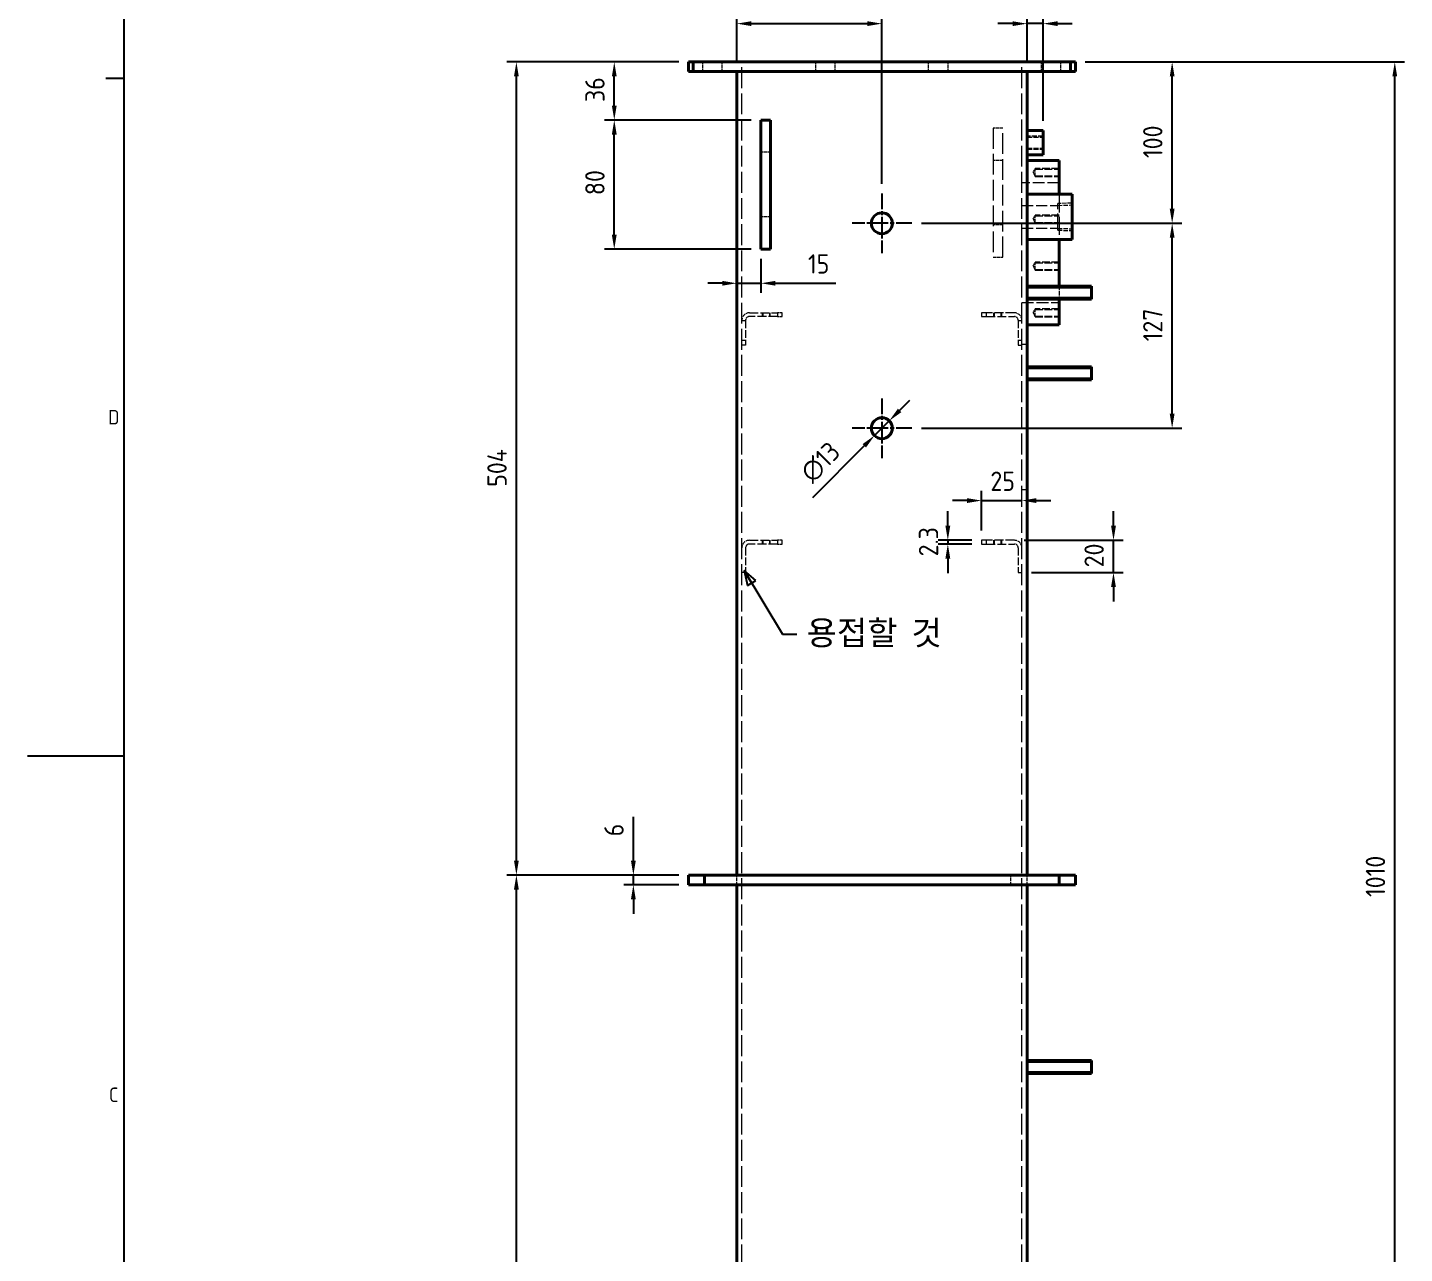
# Model space of a CAD drawing. Header units: millimetres. Extents: x 0 to 3564, y 0 to 2520.
# Drawn here: x 0 to 854, y 952 to 1711 of the extents above; entities that cross this region are included whole.
import ezdxf

# ---------------------------------------------------------------- set-up
doc = ezdxf.new("R2010")
doc.units = ezdxf.units.MM
doc.header["$LTSCALE"] = 6
doc.linetypes.add('CHAIN', pattern=[0.3543, 0.2362, -0.0295, 0.0591, -0.0295])
doc.linetypes.add('DASHED', pattern=[0.2067, 0.1654, -0.0413])
doc.layers.get('0').update_dxf_attribs({"color": 3, "lineweight": 25})
for name, color, linetype, lineweight in [('가려진 것(ISO)', 2, 'DASHED', 18), ('가시적인 것(ISO)', 3, 'Continuous', 40), ('가시적인 좁은 것(ISO)', 3, 'Continuous', 35), ('경계(ISO)', 7, 'Continuous', 25), ('기호(ISO)', 5, 'Continuous', 25), ('중심 표식(ISO)', 1, 'Continuous', 25), ('치수(ISO)', 2, 'Continuous', 25)]:
    doc.layers.add(name, color=color, linetype=linetype, lineweight=lineweight)
doc.styles.add('문자 텍스트_PSTEK_POSCO', font='isocp.shx')
doc.styles.add('치수 텍스트_PSTEK_POSCO', font='isocp.shx')
doc.dimstyles.new('치수_PSTEK_POSCO', dxfattribs={"dimscale": 6, "dimtxt": 2, "dimasz": 1.5, "dimexe": 1, "dimexo": 1, "dimgap": 1, "dimtad": 1, "dimrnd": 1e-08, "dimdsep": 46, "dimtxsty": '치수 텍스트_PSTEK_POSCO', "dimcen": 0.09, "dimdle": 10, "dimclrd": 7, "dimclre": 7, "dimclrt": 2, "dimadec": 1, "dimazin": 2, "dimtfac": 1, "dimtmove": 0, "dimatfit": 3, "dimldrblk": 'Filled-2', "dimfxl": 0, "dimtolj": 1, "dimlwd": -1, "dimlwe": -1, "dimarcsym": 0})
doc.dimstyles.new('치수_PSTEK_POSCO$7', dxfattribs={"dimscale": 6, "dimtxt": 2, "dimasz": 1.5, "dimexe": 1, "dimexo": 1, "dimgap": 1, "dimtad": 1, "dimrnd": 1e-08, "dimdsep": 46, "dimtxsty": '치수 텍스트_PSTEK_POSCO', "dimcen": 0.09, "dimdle": 10, "dimclrd": 7, "dimclre": 7, "dimclrt": 2, "dimadec": 1, "dimazin": 2, "dimtfac": 1, "dimtmove": 0, "dimatfit": 3, "dimldrblk": 'Filled-2', "dimfxl": 0, "dimtolj": 1, "dimlwd": -1, "dimlwe": -1, "dimarcsym": 0})

# ---------------------------------------------------------------- blocks, each defined once
blk = doc.blocks.new('경계 Default Border')
at = {"layer": '경계(ISO)'}
blk.add_line((10, 280), (8.1, 280), dxfattribs=at)
at = {"layer": '경계(ISO)', "flags": 128}
for points in [[(10, 10), (10, 410)], [(0, 210), (10, 210)]]:
    blk.add_lwpolyline(points, dxfattribs=at)
at = {"layer": '경계(ISO)', "color": 2, "char_height": 1.5, "attachment_point": 7, "style": '문자 텍스트_PSTEK_POSCO'}
for s, insert in [('D', (8.34, 244.24)), ('C', (8.42, 174.24))]:
    blk.add_mtext(s, dxfattribs=dict(at, insert=insert))
blk = doc.blocks.new('*D56')
at = {"layer": 'Defpoints', "color": 0}
for p in [(534.44, 1467.74), (525.25, 1458.55)]:
    blk.add_point(p, dxfattribs=at)
at = {"layer": '치수(ISO)', "color": 7}
for p, q in [((540.81, 1474.11), (547.17, 1480.47)), ((534.44, 1467.74), (525.25, 1458.55)), ((518.89, 1452.19), (486.76, 1420.06))]:
    blk.add_line(p, q, dxfattribs=at)
for points in [[(539.75, 1475.17), (541.87, 1473.05), (534.44, 1467.74)], [(517.83, 1453.25), (519.95, 1451.12), (525.25, 1458.55)]]:
    blk.add_solid(points, dxfattribs=at)
at = {"layer": '치수(ISO)', "color": 2, "insert": (482.52, 1432.79), "char_height": 12, "attachment_point": 4, "rotation": 45, "style": '치수 텍스트_PSTEK_POSCO'}
blk.add_mtext('\\A1;∅13', dxfattribs=at)
blk = doc.blocks.new('Filled-2')
at = {"color": 0}
for p, q in [((0, 0), (-1, 0.333)), ((-1, 0.333), (-1, -0.333)), ((-1, 0), (0, 0)), ((-1, -0.333), (0, 0))]:
    blk.add_line(p, q, dxfattribs=at)
at = {"color": 0, "flags": 128}
blk.add_lwpolyline([(-1, -0.333), (0, 0)], dxfattribs=at)
at = {"color": 0}
blk.add_solid([(-1, -0.333), (0, 0), (-1, 0.333), (-1, -0.333)], dxfattribs=at)
blk = doc.blocks.new('*D69')
at = {"layer": 'Defpoints', "color": 0}
for p in [(619.85, 1713.91), (619.85, 1684.15), (629.85, 1647.65)]:
    blk.add_point(p, dxfattribs=at)
at = {"layer": '치수(ISO)', "color": 7}
for p, q in [((619.85, 1690.15), (619.85, 1719.91)), ((629.85, 1653.65), (629.85, 1719.91)), ((610.85, 1713.91), (601.85, 1713.91)), ((629.85, 1713.91), (619.85, 1713.91)), ((638.85, 1713.91), (647.85, 1713.91))]:
    blk.add_line(p, q, dxfattribs=at)
for points in [[(610.85, 1715.41), (610.85, 1712.41), (619.85, 1713.91)], [(638.85, 1715.41), (638.85, 1712.41), (629.85, 1713.91)]]:
    blk.add_solid(points, dxfattribs=at)
at = {"layer": '치수(ISO)', "color": 2, "insert": (619.44, 1725.91), "char_height": 12, "attachment_point": 4, "style": '치수 텍스트_PSTEK_POSCO'}
blk.add_mtext('\\A1;10', dxfattribs=at)
blk = doc.blocks.new('*D77')
at = {"layer": 'Defpoints', "color": 0}
for p in [(529.85, 1713.91), (439.85, 1684.15), (529.85, 1608.65)]:
    blk.add_point(p, dxfattribs=at)
at = {"layer": '치수(ISO)', "color": 7}
for p, q in [((439.85, 1690.15), (439.85, 1719.91)), ((529.85, 1614.65), (529.85, 1719.91)), ((448.85, 1713.91), (520.85, 1713.91))]:
    blk.add_line(p, q, dxfattribs=at)
for points in [[(448.85, 1715.41), (448.85, 1712.41), (439.85, 1713.91)], [(520.85, 1715.41), (520.85, 1712.41), (529.85, 1713.91)]]:
    blk.add_solid(points, dxfattribs=at)
at = {"layer": '치수(ISO)', "color": 2, "insert": (477.99, 1725.91), "char_height": 12, "attachment_point": 4, "style": '치수 텍스트_PSTEK_POSCO'}
blk.add_mtext('\\A1;90', dxfattribs=at)
blk = doc.blocks.new('*D78')
at = {"layer": 'Defpoints', "color": 0}
for p in [(548.35, 1590.15), (709.85, 1590.15), (548.35, 1463.15)]:
    blk.add_point(p, dxfattribs=at)
at = {"layer": '치수(ISO)', "color": 7}
for p, q in [((554.35, 1590.15), (715.85, 1590.15)), ((709.85, 1472.15), (709.85, 1581.15)), ((554.35, 1463.15), (715.85, 1463.15))]:
    blk.add_line(p, q, dxfattribs=at)
for points in [[(708.35, 1581.15), (711.35, 1581.15), (709.85, 1590.15)], [(708.35, 1472.15), (711.35, 1472.15), (709.85, 1463.15)]]:
    blk.add_solid(points, dxfattribs=at)
at = {"layer": '치수(ISO)', "color": 2, "insert": (697.85, 1516.99), "char_height": 12, "attachment_point": 4, "rotation": 90, "style": '치수 텍스트_PSTEK_POSCO'}
blk.add_mtext('\\A1;127', dxfattribs=at)
blk = doc.blocks.new('*D79')
at = {"layer": 'Defpoints', "color": 0}
for p in [(649.85, 1690.15), (709.85, 1690.15), (548.35, 1590.15)]:
    blk.add_point(p, dxfattribs=at)
at = {"layer": '치수(ISO)', "color": 7}
for p, q in [((655.85, 1690.15), (715.85, 1690.15)), ((709.85, 1599.15), (709.85, 1681.15)), ((554.35, 1590.15), (715.85, 1590.15))]:
    blk.add_line(p, q, dxfattribs=at)
for points in [[(708.35, 1681.15), (711.35, 1681.15), (709.85, 1690.15)], [(708.35, 1599.15), (711.35, 1599.15), (709.85, 1590.15)]]:
    blk.add_solid(points, dxfattribs=at)
at = {"layer": '치수(ISO)', "color": 2, "insert": (697.85, 1630.6), "char_height": 12, "attachment_point": 4, "rotation": 90, "style": '치수 텍스트_PSTEK_POSCO'}
blk.add_mtext('\\A1;100', dxfattribs=at)
blk = doc.blocks.new('*D87')
at = {"layer": 'Defpoints', "color": 0}
for p in [(649.85, 1690.15), (847.92, 1690.15), (634.85, 680.15)]:
    blk.add_point(p, dxfattribs=at)
at = {"layer": '치수(ISO)', "color": 7}
for p, q in [((655.85, 1690.15), (853.92, 1690.15)), ((847.92, 689.15), (847.92, 1681.15)), ((640.85, 680.15), (853.92, 680.15))]:
    blk.add_line(p, q, dxfattribs=at)
for points in [[(846.42, 1681.15), (849.42, 1681.15), (847.92, 1690.15)], [(846.42, 689.15), (849.42, 689.15), (847.92, 680.15)]]:
    blk.add_solid(points, dxfattribs=at)
at = {"layer": '치수(ISO)', "color": 2, "insert": (835.92, 1172.54), "char_height": 12, "attachment_point": 4, "rotation": 90, "style": '치수 텍스트_PSTEK_POSCO'}
blk.add_mtext('\\A1;1010', dxfattribs=at)
blk = doc.blocks.new('*D107')
at = {"layer": 'Defpoints', "color": 0}
for p in [(363.87, 1654.15), (454.85, 1654.15), (454.85, 1574.15)]:
    blk.add_point(p, dxfattribs=at)
at = {"layer": '치수(ISO)', "color": 7}
for p, q in [((448.85, 1654.15), (357.87, 1654.15)), ((363.87, 1583.15), (363.87, 1645.15)), ((448.85, 1574.15), (357.87, 1574.15))]:
    blk.add_line(p, q, dxfattribs=at)
for points in [[(362.37, 1645.15), (365.37, 1645.15), (363.87, 1654.15)], [(362.37, 1583.15), (365.37, 1583.15), (363.87, 1574.15)]]:
    blk.add_solid(points, dxfattribs=at)
at = {"layer": '치수(ISO)', "color": 2, "insert": (351.87, 1607.6), "char_height": 12, "attachment_point": 4, "rotation": 90, "style": '치수 텍스트_PSTEK_POSCO'}
blk.add_mtext('\\A1;80', dxfattribs=at)
blk = doc.blocks.new('*D108')
at = {"layer": 'Defpoints', "color": 0}
for p in [(363.87, 1690.15), (409.85, 1690.15), (454.85, 1654.15)]:
    blk.add_point(p, dxfattribs=at)
at = {"layer": '치수(ISO)', "color": 7}
for p, q in [((403.85, 1690.15), (357.87, 1690.15)), ((363.87, 1663.15), (363.87, 1681.15)), ((448.85, 1654.15), (357.87, 1654.15))]:
    blk.add_line(p, q, dxfattribs=at)
for points in [[(362.37, 1681.15), (365.37, 1681.15), (363.87, 1690.15)], [(362.37, 1663.15), (365.37, 1663.15), (363.87, 1654.15)]]:
    blk.add_solid(points, dxfattribs=at)
at = {"layer": '치수(ISO)', "color": 2, "insert": (351.87, 1665.31), "char_height": 12, "attachment_point": 4, "rotation": 90, "style": '치수 텍스트_PSTEK_POSCO'}
blk.add_mtext('\\A1;36', dxfattribs=at)
blk = doc.blocks.new('*D109')
at = {"layer": 'Defpoints', "color": 0}
for p in [(303.16, 1186.15), (409.85, 1186.15), (424.85, 680.15)]:
    blk.add_point(p, dxfattribs=at)
at = {"layer": '치수(ISO)', "color": 7}
for p, q in [((403.85, 1186.15), (297.16, 1186.15)), ((303.16, 689.15), (303.16, 1177.15)), ((418.85, 680.15), (297.16, 680.15))]:
    blk.add_line(p, q, dxfattribs=at)
for points in [[(301.66, 1177.15), (304.66, 1177.15), (303.16, 1186.15)], [(301.66, 689.15), (304.66, 689.15), (303.16, 680.15)]]:
    blk.add_solid(points, dxfattribs=at)
at = {"layer": '치수(ISO)', "color": 2, "insert": (291.16, 921.99), "char_height": 12, "attachment_point": 4, "rotation": 90, "style": '치수 텍스트_PSTEK_POSCO'}
blk.add_mtext('\\A1;506', dxfattribs=at)
blk = doc.blocks.new('*D110')
at = {"layer": 'Defpoints', "color": 0}
for p in [(303.16, 1690.15), (409.85, 1690.15), (409.85, 1186.15)]:
    blk.add_point(p, dxfattribs=at)
at = {"layer": '치수(ISO)', "color": 7}
for p, q in [((403.85, 1690.15), (297.16, 1690.15)), ((303.16, 1195.15), (303.16, 1681.15)), ((403.85, 1186.15), (297.16, 1186.15))]:
    blk.add_line(p, q, dxfattribs=at)
for points in [[(301.66, 1681.15), (304.66, 1681.15), (303.16, 1690.15)], [(301.66, 1195.15), (304.66, 1195.15), (303.16, 1186.15)]]:
    blk.add_solid(points, dxfattribs=at)
at = {"layer": '치수(ISO)', "color": 2, "insert": (291.16, 1426.81), "char_height": 12, "attachment_point": 4, "rotation": 90, "style": '치수 텍스트_PSTEK_POSCO'}
blk.add_mtext('\\A1;504', dxfattribs=at)
blk = doc.blocks.new('*D115')
at = {"layer": 'Defpoints', "color": 0}
for p in [(616.65, 1418.26), (616.65, 1418.26), (591.65, 1393.65)]:
    blk.add_point(p, dxfattribs=at)
at = {"layer": '치수(ISO)', "color": 7}
for p, q in [((582.65, 1418.26), (573.65, 1418.26)), ((591.65, 1399.65), (591.65, 1424.26)), ((591.65, 1418.26), (616.65, 1418.26)), ((625.65, 1418.26), (634.65, 1418.26))]:
    blk.add_line(p, q, dxfattribs=at)
for points in [[(582.65, 1419.76), (582.65, 1416.76), (591.65, 1418.26)], [(625.65, 1419.76), (625.65, 1416.76), (616.65, 1418.26)]]:
    blk.add_solid(points, dxfattribs=at)
at = {"layer": '치수(ISO)', "color": 2, "insert": (597.15, 1430.26), "char_height": 12, "attachment_point": 4, "style": '치수 텍스트_PSTEK_POSCO'}
blk.add_mtext('\\A1;25', dxfattribs=at)
blk = doc.blocks.new('*D116')
at = {"layer": 'Defpoints', "color": 0}
for p in [(591.65, 1393.65), (570.75, 1391.35), (591.65, 1391.35)]:
    blk.add_point(p, dxfattribs=at)
at = {"layer": '치수(ISO)', "color": 7}
for p, q in [((570.75, 1402.65), (570.75, 1411.65)), ((585.65, 1393.65), (564.75, 1393.65)), ((570.75, 1393.65), (570.75, 1391.35)), ((585.65, 1391.35), (564.75, 1391.35)), ((570.75, 1382.35), (570.75, 1373.35))]:
    blk.add_line(p, q, dxfattribs=at)
for points in [[(569.25, 1402.65), (572.25, 1402.65), (570.75, 1393.65)], [(569.25, 1382.35), (572.25, 1382.35), (570.75, 1391.35)]]:
    blk.add_solid(points, dxfattribs=at)
at = {"layer": '치수(ISO)', "color": 2, "insert": (558.75, 1383.69), "char_height": 12, "attachment_point": 4, "rotation": 90, "style": '치수 텍스트_PSTEK_POSCO'}
blk.add_mtext('\\A1;2.3', dxfattribs=at)
blk = doc.blocks.new('*D117')
at = {"layer": 'Defpoints', "color": 0}
for p in [(612.05, 1393.65), (673.47, 1393.65), (616.65, 1373.65)]:
    blk.add_point(p, dxfattribs=at)
at = {"layer": '치수(ISO)', "color": 7}
for p, q in [((673.47, 1402.65), (673.47, 1411.65)), ((618.05, 1393.65), (679.47, 1393.65)), ((673.47, 1373.65), (673.47, 1393.65)), ((622.65, 1373.65), (679.47, 1373.65)), ((673.47, 1364.65), (673.47, 1355.65))]:
    blk.add_line(p, q, dxfattribs=at)
for points in [[(671.97, 1402.65), (674.97, 1402.65), (673.47, 1393.65)], [(671.97, 1364.65), (674.97, 1364.65), (673.47, 1373.65)]]:
    blk.add_solid(points, dxfattribs=at)
at = {"layer": '치수(ISO)', "color": 2, "insert": (661.47, 1376.89), "char_height": 12, "attachment_point": 4, "rotation": 90, "style": '치수 텍스트_PSTEK_POSCO'}
blk.add_mtext('\\A1;20', dxfattribs=at)
blk = doc.blocks.new('*D160')
at = {"layer": 'Defpoints', "color": 0}
for p in [(454.85, 1574.15), (439.85, 1546.25), (454.85, 1552.97)]:
    blk.add_point(p, dxfattribs=at)
at = {"layer": '치수(ISO)', "color": 7}
for p, q in [((454.85, 1568.15), (454.85, 1546.97)), ((430.85, 1552.97), (421.85, 1552.97)), ((439.85, 1552.97), (454.85, 1552.97)), ((463.85, 1552.97), (501.31, 1552.97))]:
    blk.add_line(p, q, dxfattribs=at)
for points in [[(430.85, 1554.47), (430.85, 1551.47), (439.85, 1552.97)], [(463.85, 1554.47), (463.85, 1551.47), (454.85, 1552.97)]]:
    blk.add_solid(points, dxfattribs=at)
at = {"layer": '치수(ISO)', "color": 2, "insert": (484.01, 1564.97), "char_height": 12, "attachment_point": 4, "style": '치수 텍스트_PSTEK_POSCO'}
blk.add_mtext('\\A1;15', dxfattribs=at)
blk = doc.blocks.new('*D168')
at = {"layer": 'Defpoints', "color": 0}
for p in [(375.71, 1186.15), (409.85, 1186.15), (409.85, 1180.15)]:
    blk.add_point(p, dxfattribs=at)
at = {"layer": '치수(ISO)', "color": 7}
for p, q in [((375.71, 1195.15), (375.71, 1222.26)), ((403.85, 1186.15), (369.71, 1186.15)), ((403.85, 1180.15), (369.71, 1180.15)), ((375.71, 1180.15), (375.71, 1186.15)), ((375.71, 1171.15), (375.71, 1162.15))]:
    blk.add_line(p, q, dxfattribs=at)
for points in [[(374.21, 1195.15), (377.21, 1195.15), (375.71, 1186.15)], [(374.21, 1171.15), (377.21, 1171.15), (375.71, 1180.15)]]:
    blk.add_solid(points, dxfattribs=at)
at = {"layer": '치수(ISO)', "color": 2, "insert": (363.71, 1210.15), "char_height": 12, "attachment_point": 4, "rotation": 90, "style": '치수 텍스트_PSTEK_POSCO'}
blk.add_mtext('\\A1;6', dxfattribs=at)

msp = doc.modelspace()

# ---------------------------------------------------------------- linework, layer by layer
at = {"layer": '가려진 것(ISO)', "ltscale": 1.904597}
for p, q in [((418.8468, 1684.1457), (418.8468, 1690.1457)), ((430.8468, 1684.1457), (430.8468, 1690.1457)), ((488.8468, 1684.1457), (488.8468, 1690.1457)), ((500.8468, 1684.1457), (500.8468, 1690.1457)), ((558.8468, 1684.1457), (558.8468, 1690.1457)), ((570.8468, 1684.1457), (570.8468, 1690.1457)), ((628.8468, 1684.1457), (628.8468, 1690.1457)), ((640.8468, 1684.1457), (640.8468, 1690.1457)), ((604.8468, 1649.1457), (598.8468, 1649.1457)), ((460.8468, 1634.1457), (454.8468, 1634.1457)), ((604.8468, 1629.1457), (598.8468, 1629.1457)), ((460.8468, 1594.1457), (454.8468, 1594.1457)), ((604.8468, 1589.1457), (598.8468, 1589.1457)), ((598.8468, 1569.1457), (604.8468, 1569.1457)), ((439.8468, 1180.1457), (439.8468, 1186.1457)), ((439.8468, 1180.1457), (439.8468, 1186.1457)), ((609.8468, 1180.1457), (609.8468, 1186.1457)), ((619.8468, 1180.1457), (619.8468, 1186.1457)), ((619.8468, 1180.1457), (619.8468, 1186.1457))]:
    msp.add_line(p, q, dxfattribs=at)
at = {"layer": '가려진 것(ISO)', "ltscale": 13.076715}
for p, q in [((443.0468, 684.6457), (443.0468, 1690.1457)), ((616.6468, 684.6457), (616.6468, 1690.1457))]:
    msp.add_line(p, q, dxfattribs=at)
at = {"layer": '가려진 것(ISO)', "ltscale": 12.901145}
for p, q in [((598.8468, 1649.1457), (598.8468, 1569.1457)), ((604.8468, 1569.1457), (604.8468, 1649.1457))]:
    msp.add_line(p, q, dxfattribs=at)
at = {"layer": '가려진 것(ISO)', "ltscale": 3.174394}
for p, q in [((629.8468, 1644.1457), (619.8468, 1644.1457)), ((619.8468, 1643.4692), (629.8468, 1643.4692)), ((619.8468, 1636.8222), (629.8468, 1636.8222)), ((619.8468, 1636.1457), (629.8468, 1636.1457))]:
    msp.add_line(p, q, dxfattribs=at)
at = {"layer": '가려진 것(ISO)', "ltscale": 0.765408}
for p, q in [((623.6048, 1621.6457), (624.8468, 1623.7127)), ((623.6048, 1621.6457), (624.8468, 1619.5787)), ((623.6048, 1592.6457), (624.8468, 1594.7127)), ((623.6048, 1592.6457), (624.8468, 1590.5787)), ((623.6048, 1563.6457), (624.8468, 1565.7127)), ((623.6048, 1563.6457), (624.8468, 1561.5787)), ((623.6048, 1534.6457), (624.8468, 1536.7127)), ((623.6048, 1534.6457), (624.8468, 1532.5787))]:
    msp.add_line(p, q, dxfattribs=at)
at = {"layer": '가려진 것(ISO)', "ltscale": 4.761642}
for p, q in [((639.8468, 1624.1457), (624.8468, 1624.1457)), ((624.8468, 1623.7127), (639.8468, 1623.7127)), ((624.8468, 1619.5787), (639.8468, 1619.5787)), ((624.8468, 1619.1457), (639.8468, 1619.1457)), ((639.8468, 1595.1457), (624.8468, 1595.1457)), ((624.8468, 1594.7127), (639.8468, 1594.7127)), ((624.8468, 1590.5787), (639.8468, 1590.5787)), ((624.8468, 1590.1457), (639.8468, 1590.1457)), ((639.8468, 1566.1457), (624.8468, 1566.1457)), ((624.8468, 1565.7127), (639.8468, 1565.7127)), ((624.8468, 1561.5787), (639.8468, 1561.5787)), ((624.8468, 1561.1457), (639.8468, 1561.1457)), ((639.8468, 1537.1457), (624.8468, 1537.1457)), ((624.8468, 1536.7127), (639.8468, 1536.7127)), ((624.8468, 1532.5787), (639.8468, 1532.5787)), ((624.8468, 1532.1457), (639.8468, 1532.1457))]:
    msp.add_line(p, q, dxfattribs=at)
at = {"layer": '가려진 것(ISO)', "ltscale": 2.493142}
for p, q in [((624.8468, 1619.1457), (624.8468, 1624.1457)), ((624.8468, 1590.1457), (624.8468, 1595.1457)), ((624.8468, 1561.1457), (624.8468, 1566.1457)), ((624.8468, 1532.1457), (624.8468, 1537.1457))]:
    msp.add_line(p, q, dxfattribs=at)
at = {"layer": '가려진 것(ISO)', "ltscale": 7.364727}
for p, q in [((639.8468, 1615.1457), (616.6468, 1615.1457)), ((616.6468, 1541.1457), (639.8468, 1541.1457))]:
    msp.add_line(p, q, dxfattribs=at)
at = {"layer": '가려진 것(ISO)', "ltscale": 11.288502}
msp.add_line((639.8468, 1608.1457), (639.8468, 1580.1457), dxfattribs=at)
at = {"layer": '가려진 것(ISO)', "ltscale": 7.073308}
for p, q in [((616.6468, 1601.0902), (638.9288, 1601.0902)), ((616.6468, 1587.2012), (638.9288, 1587.2012))]:
    msp.add_line(p, q, dxfattribs=at)
at = {"layer": '가려진 것(ISO)', "ltscale": 2.832296}
for p, q in [((647.8468, 1602.6737), (638.9288, 1602.395)), ((638.9288, 1601.2657), (647.8468, 1601.5444)), ((638.9288, 1587.0257), (647.8468, 1586.747)), ((638.9288, 1585.8964), (647.8468, 1585.6177))]:
    msp.add_line(p, q, dxfattribs=at)
at = {"layer": '가려진 것(ISO)', "ltscale": 10.448326}
msp.add_line((638.9288, 1585.8964), (638.9288, 1602.395), dxfattribs=at)
at = {"layer": '가려진 것(ISO)', "ltscale": 2.539495}
msp.add_line((639.8468, 1551.1457), (639.8468, 1543.1457), dxfattribs=at)
at = {"layer": '가려진 것(ISO)', "ltscale": 0.730034}
for p, q in [((445.3468, 1529.6457), (443.0468, 1529.6457)), ((455.5468, 1534.6457), (455.5468, 1532.3457)), ((455.9798, 1534.6457), (455.9798, 1532.3457)), ((460.1138, 1534.6457), (460.1138, 1532.3457)), ((460.5468, 1532.3457), (460.5468, 1534.6457)), ((465.0468, 1534.6457), (465.0468, 1532.3457)), ((468.0468, 1532.3457), (468.0468, 1534.6457)), ((591.6468, 1534.6457), (591.6468, 1532.3457)), ((594.6468, 1532.3457), (594.6468, 1534.6457)), ((599.1468, 1534.6457), (599.1468, 1532.3457)), ((599.5798, 1532.3457), (599.5798, 1534.6457)), ((603.7138, 1532.3457), (603.7138, 1534.6457)), ((604.1468, 1532.3457), (604.1468, 1534.6457)), ((616.6468, 1529.6457), (614.3468, 1529.6457)), ((443.0468, 1517.6457), (445.3468, 1517.6457)), ((445.3468, 1514.6457), (443.0468, 1514.6457)), ((614.3468, 1517.6457), (616.6468, 1517.6457)), ((614.3468, 1514.6457), (616.6468, 1514.6457)), ((455.5468, 1393.6457), (455.5468, 1391.3457)), ((455.9798, 1393.6457), (455.9798, 1391.3457)), ((460.1138, 1393.6457), (460.1138, 1391.3457)), ((460.5468, 1391.3457), (460.5468, 1393.6457)), ((465.0468, 1393.6457), (465.0468, 1391.3457)), ((468.0468, 1391.3457), (468.0468, 1393.6457)), ((591.6468, 1393.6457), (591.6468, 1391.3457)), ((594.6468, 1391.3457), (594.6468, 1393.6457)), ((599.1468, 1393.6457), (599.1468, 1391.3457)), ((599.5798, 1391.3457), (599.5798, 1393.6457)), ((603.7138, 1391.3457), (603.7138, 1393.6457)), ((604.1468, 1391.3457), (604.1468, 1393.6457)), ((445.3468, 1373.6457), (443.0468, 1373.6457)), ((614.3468, 1373.6457), (616.6468, 1373.6457))]:
    msp.add_line(p, q, dxfattribs=at)
at = {"layer": '가려진 것(ISO)', "ltscale": 4.888621}
for p, q in [((445.3468, 1530.0457), (445.3468, 1514.6457)), ((614.3468, 1530.0457), (614.3468, 1514.6457)), ((445.3468, 1389.0457), (445.3468, 1373.6457)), ((614.3468, 1389.0457), (614.3468, 1373.6457))]:
    msp.add_line(p, q, dxfattribs=at)
at = {"layer": '가려진 것(ISO)', "ltscale": 5.52352}
for p, q in [((447.6468, 1534.6457), (465.0468, 1534.6457)), ((465.0468, 1532.3457), (447.6468, 1532.3457)), ((612.0468, 1534.6457), (594.6468, 1534.6457)), ((594.6468, 1532.3457), (612.0468, 1532.3457)), ((447.6468, 1393.6457), (465.0468, 1393.6457)), ((612.0468, 1393.6457), (594.6468, 1393.6457)), ((465.0468, 1391.3457), (447.6468, 1391.3457)), ((594.6468, 1391.3457), (612.0468, 1391.3457))]:
    msp.add_line(p, q, dxfattribs=at)
at = {"layer": '가려진 것(ISO)', "ltscale": 1.346724}
for p, q in [((468.0468, 1534.6457), (465.0468, 1534.6457)), ((465.0468, 1532.3457), (468.0468, 1532.3457)), ((594.6468, 1534.6457), (591.6468, 1534.6457)), ((591.6468, 1532.3457), (594.6468, 1532.3457)), ((468.0468, 1393.6457), (465.0468, 1393.6457)), ((594.6468, 1393.6457), (591.6468, 1393.6457)), ((465.0468, 1391.3457), (468.0468, 1391.3457)), ((591.6468, 1391.3457), (594.6468, 1391.3457))]:
    msp.add_line(p, q, dxfattribs=at)
at = {"layer": '가려진 것(ISO)', "ltscale": 1.015738}
for p, q in [((616.6468, 1515.1457), (619.8468, 1515.1457)), ((616.6468, 1425.1457), (619.8468, 1425.1457))]:
    msp.add_line(p, q, dxfattribs=at)
at = {"layer": '가려진 것(ISO)', "ltscale": 2.293683}
for centre, start, end in [((447.6468, 1530.0457), 90, 180), ((612.0468, 1530.0457), 0, 90), ((447.6468, 1389.0457), 90, 180), ((612.0468, 1389.0457), 0, 90)]:
    msp.add_arc(centre, 4.6, start, end, dxfattribs=at)
at = {"layer": '가려진 것(ISO)', "ltscale": 1.146791}
for centre, start, end in [((447.6468, 1530.0457), 90, 180), ((612.0468, 1530.0457), 0, 90), ((447.6468, 1389.0457), 90, 180), ((612.0468, 1389.0457), 0, 90)]:
    msp.add_arc(centre, 2.3, start, end, dxfattribs=at)
at = {"layer": '가시적인 것(ISO)'}
for p, q in [((412.8468, 1690.1457), (409.8468, 1690.1457)), ((409.8468, 1690.1457), (409.8468, 1684.1457)), ((409.8468, 1684.1457), (412.8468, 1684.1457)), ((412.8468, 1684.1457), (412.8468, 1690.1457)), ((646.8468, 1690.1457), (412.8468, 1690.1457)), ((412.8468, 1684.1457), (646.8468, 1684.1457)), ((439.8468, 1186.1457), (439.8468, 1684.1457)), ((619.8468, 1186.1457), (619.8468, 1684.1457)), ((646.8468, 1690.1457), (646.8468, 1684.1457)), ((649.8468, 1690.1457), (646.8468, 1690.1457)), ((646.8468, 1684.1457), (649.8468, 1684.1457)), ((649.8468, 1684.1457), (649.8468, 1690.1457)), ((454.8468, 1634.1457), (454.8468, 1654.1457)), ((460.8468, 1654.1457), (454.8468, 1654.1457)), ((460.8468, 1654.1457), (460.8468, 1634.1457)), ((619.8468, 1647.6457), (629.8468, 1647.6457)), ((629.8468, 1647.6457), (629.8468, 1632.6457)), ((454.8468, 1634.1457), (454.8468, 1594.1457)), ((460.8468, 1594.1457), (460.8468, 1634.1457)), ((619.8468, 1632.6457), (629.8468, 1632.6457)), ((619.8468, 1629.1457), (639.8468, 1629.1457)), ((639.8468, 1629.1457), (639.8468, 1608.1457)), ((619.8468, 1608.1457), (647.8468, 1608.1457)), ((647.8468, 1580.1457), (647.8468, 1608.1457)), ((454.8468, 1574.1457), (454.8468, 1594.1457)), ((460.8468, 1594.1457), (460.8468, 1574.1457)), ((619.8468, 1580.1457), (647.8468, 1580.1457)), ((639.8468, 1580.1457), (639.8468, 1551.1457)), ((454.8468, 1574.1457), (460.8468, 1574.1457)), ((619.8468, 1551.1457), (659.8468, 1551.1457)), ((659.8468, 1543.1457), (659.8468, 1551.1457)), ((619.8468, 1543.1457), (659.8468, 1543.1457)), ((639.8468, 1543.1457), (639.8468, 1527.1457)), ((619.8468, 1527.1457), (639.8468, 1527.1457)), ((619.8468, 1501.1457), (659.8468, 1501.1457)), ((659.8468, 1493.1457), (659.8468, 1501.1457)), ((619.8468, 1493.1457), (659.8468, 1493.1457)), ((419.8468, 1186.1457), (409.8468, 1186.1457)), ((409.8468, 1186.1457), (409.8468, 1180.1457)), ((409.8468, 1180.1457), (419.8468, 1180.1457)), ((419.8468, 1180.1457), (419.8468, 1186.1457)), ((419.8468, 1186.1457), (639.8468, 1186.1457)), ((419.8468, 1180.1457), (639.8468, 1180.1457)), ((439.8468, 684.6457), (439.8468, 1180.1457)), ((619.8468, 684.6457), (619.8468, 1180.1457)), ((649.8468, 1186.1457), (639.8468, 1186.1457)), ((639.8468, 1186.1457), (639.8468, 1180.1457)), ((639.8468, 1180.1457), (649.8468, 1180.1457)), ((649.8468, 1180.1457), (649.8468, 1186.1457)), ((619.8468, 1071.1457), (659.8468, 1071.1457)), ((659.8468, 1063.1457), (659.8468, 1071.1457)), ((619.8468, 1063.1457), (659.8468, 1063.1457))]:
    msp.add_line(p, q, dxfattribs=at)
for centre in [(529.8468, 1590.1457), (529.8468, 1463.1457)]:
    msp.add_circle(centre, 6.5, dxfattribs=at)
at = {"layer": '가시적인 좁은 것(ISO)'}
for p, q in [((659.8468, 1550.4017), (619.8468, 1550.4017)), ((619.8468, 1543.8897), (659.8468, 1543.8897)), ((659.8468, 1500.4017), (619.8468, 1500.4017)), ((619.8468, 1493.8897), (659.8468, 1493.8897)), ((659.8468, 1070.4017), (619.8468, 1070.4017)), ((619.8468, 1063.8897), (659.8468, 1063.8897))]:
    msp.add_line(p, q, dxfattribs=at)
at = {"layer": '중심 표식(ISO)', "linetype": 'CHAIN', "ltscale": 6.852346}
for p, q in [((529.8468, 1608.6457), (529.8468, 1571.6457)), ((548.3468, 1590.1457), (511.3468, 1590.1457)), ((529.8468, 1481.6457), (529.8468, 1444.6457)), ((548.3468, 1463.1457), (511.3468, 1463.1457))]:
    msp.add_line(p, q, dxfattribs=at)

# ---------------------------------------------------------------- block references
at = {"xscale": 6, "yscale": 6, "zscale": 6}
msp.add_blockref('경계 Default Border', (0, 0), dxfattribs=at)

# ---------------------------------------------------------------- texts
at = {"layer": '기호(ISO)', "color": 2, "insert": (483.1181, 1335.5213), "char_height": 15, "width": 99.278905, "attachment_point": 4, "style": '치수 텍스트_PSTEK_POSCO'}
msp.add_mtext('{\\fISOCP|b0|i0;\\H15.0000;용접할 것}', dxfattribs=at)

# ---------------------------------------------------------------- dimensions: what is measured, and where the dimension line sits
at = {"layer": '치수(ISO)', "color": 7}
for base, p1, p2, override, picture, middle in [((529.8468, 1713.9141), (439.8468, 1684.1457), (529.8468, 1608.6457), {"dimdec": 2, "dimtp": 0, "dimtm": 0, "dimtdec": 2, "dimtofl": 0, "dimatfit": 1}, '*D77', (484.8468, 1713.9141)), ((619.8468, 1713.9141), (629.8468, 1647.6457), (619.8468, 1684.1457), {"dimdec": 2, "dimtp": 0, "dimtm": 0, "dimtdec": 2, "dimtofl": 1, "dimatfit": 1}, '*D69', (624.8468, 1713.9141)), ((454.8468, 1552.9733), (439.8468, 1546.2538), (454.8468, 1574.1457), {"dimdec": 2, "dimse1": 1, "dimtp": 0, "dimtm": 0, "dimtdec": 2, "dimtofl": 1, "dimatfit": 1}, '*D160', (489.6632, 1552.9733))]:
    dim = msp.add_linear_dim(base=base, p1=p1, p2=p2, dimstyle='치수_PSTEK_POSCO', override=override, dxfattribs=at)
    dim.commit()
    dim.dimension.update_dxf_attribs({"geometry": picture, "text_midpoint": middle, "dimtype": 160})
for base, p1, p2, angle, override, picture, middle in [((303.1621, 1690.1457), (409.8468, 1186.1457), (409.8468, 1690.1457), 90, {"dimdec": 2, "dimtp": 0, "dimtm": 0, "dimtdec": 2, "dimtofl": 0, "dimatfit": 1}, '*D110', (303.1621, 1438.2057)), ((363.87, 1690.1457), (454.8468, 1654.1457), (409.8468, 1690.1457), 90, {"dimdec": 2, "dimtp": 0, "dimtm": 0, "dimtdec": 2, "dimtofl": 0, "dimatfit": 1}, '*D108', (363.87, 1672.2057)), ((709.8468, 1690.1457), (548.3468, 1590.1457), (649.8468, 1690.1457), 90, {"dimdec": 2, "dimtp": 0, "dimtm": 0, "dimtdec": 2, "dimtofl": 0, "dimatfit": 1}, '*D79', (709.8468, 1640.2057)), ((847.9249, 1690.1457), (634.8468, 680.1457), (649.8468, 1690.1457), 270, {"dimdec": 2, "dimtp": 0, "dimtm": 0, "dimtdec": 2, "dimtofl": 0, "dimatfit": 1}, '*D87', (847.9249, 1185.1457)), ((363.87, 1654.1457), (454.8468, 1574.1457), (454.8468, 1654.1457), 90, {"dimdec": 2, "dimtp": 0, "dimtm": 0, "dimtdec": 2, "dimtofl": 0, "dimatfit": 1}, '*D107', (363.87, 1614.2057)), ((709.8468, 1590.1457), (548.3468, 1463.1457), (548.3468, 1590.1457), 90, {"dimdec": 2, "dimtp": 0, "dimtm": 0, "dimtdec": 2, "dimtofl": 0, "dimatfit": 1}, '*D78', (709.8468, 1526.5857)), ((616.6468, 1418.2567), (591.6468, 1393.6457), (616.6468, 1418.2567), 180, {"dimdec": 2, "dimse2": 1, "dimtp": 0, "dimtm": 0, "dimtdec": 2, "dimtofl": 1, "dimatfit": 1}, '*D115', (604.1468, 1418.2567)), ((570.7474, 1391.3457), (591.6468, 1393.6457), (591.6468, 1391.3457), 90, {"dimdec": 2, "dimtp": 0, "dimtm": 0, "dimtdec": 2, "dimtofl": 1, "dimatfit": 1}, '*D116', (570.7474, 1392.4957)), ((673.4689, 1393.6457), (616.6468, 1373.6457), (612.0468, 1393.6457), 270, {"dimdec": 2, "dimtp": 0, "dimtm": 0, "dimtdec": 2, "dimtofl": 1, "dimatfit": 1}, '*D117', (673.4689, 1383.6457)), ((375.711, 1186.1457), (409.8468, 1180.1457), (409.8468, 1186.1457), 90, {"dimdec": 2, "dimtp": 0, "dimtm": 0, "dimtdec": 2, "dimtofl": 1, "dimatfit": 1}, '*D168', (375.711, 1213.2024)), ((303.1621, 1186.1457), (424.8468, 680.1457), (409.8468, 1186.1457), 90, {"dimdec": 2, "dimtp": 0, "dimtm": 0, "dimtdec": 2, "dimtofl": 0, "dimatfit": 1}, '*D109', (303.1621, 933.0857))]:
    dim = msp.add_linear_dim(base=base, p1=p1, p2=p2, angle=angle, dimstyle='치수_PSTEK_POSCO', override=override, dxfattribs=at)
    dim.commit()
    dim.dimension.update_dxf_attribs({"geometry": picture, "text_midpoint": middle, "dimtype": 160})
dim = msp.add_diameter_dim_2p(p1=(534.443, 1467.7419), p2=(525.2506, 1458.5495), dimstyle='치수_PSTEK_POSCO', override={"dimdec": 2, "dimlfac": 1, "dimtp": 0, "dimtm": 0, "dimtdec": 2, "dimatfit": 2}, dxfattribs=at)
dim.commit()
dim.dimension.update_dxf_attribs({"geometry": '*D56', "text_midpoint": (498.8165, 1432.1155), "dimtype": 163})

# ---------------------------------------------------------------- leaders
at = {"layer": '기호(ISO)', "color": 7, "annotation_type": 0, "has_hookline": 1, "hookline_direction": 0, "text_width": 83.8063}
msp.add_leader([(444.4151, 1374.9873), (468.1181, 1335.5213), (477.1181, 1335.5213)], dimstyle='치수_PSTEK_POSCO$7', override={"dimtad": 0}, dxfattribs=at)

doc.saveas('drawing.dxf')
